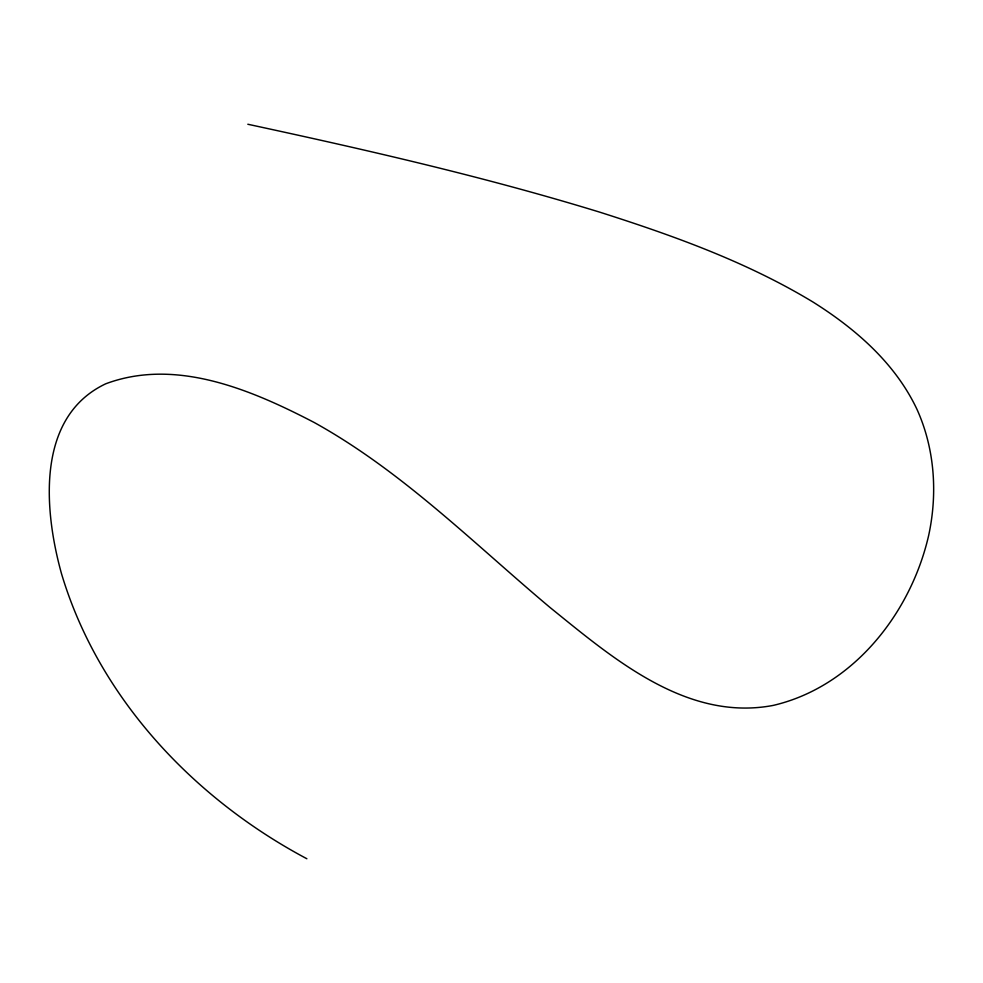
<?xml version="1.0" encoding="UTF-8"?>
<svg xmlns="http://www.w3.org/2000/svg" width="983" height="983" viewBox="0 0 983 983"><rect width="100%" height="100%" fill="white"/><g stroke="black" fill="none" stroke-linecap="round" stroke-linejoin="round"><path stroke-width="1.47" d="M247.827 124.251C366.094 149.772 484.214 176.694 599.937 212.217C673.416 235.637 746.773 261.92 813.002 302.039C855.48 328.727 895.181 363.157 916.942 409.272C934.772 448.629 937.745 493.441 928.665 535.428C910.86 613.195 853.269 686.724 773.191 705.413C686.441 721.854 612.839 658.192 550.185 607.617C473.634 543.329 402.145 471.176 314.007 422.383C251.587 389.956 175.994 357.542 105.746 383.788C35.29 417.099 44.174 511.258 61.487 573.642C98.558 697.844 193.798 798.675 306.868 858.749"/></g></svg>
